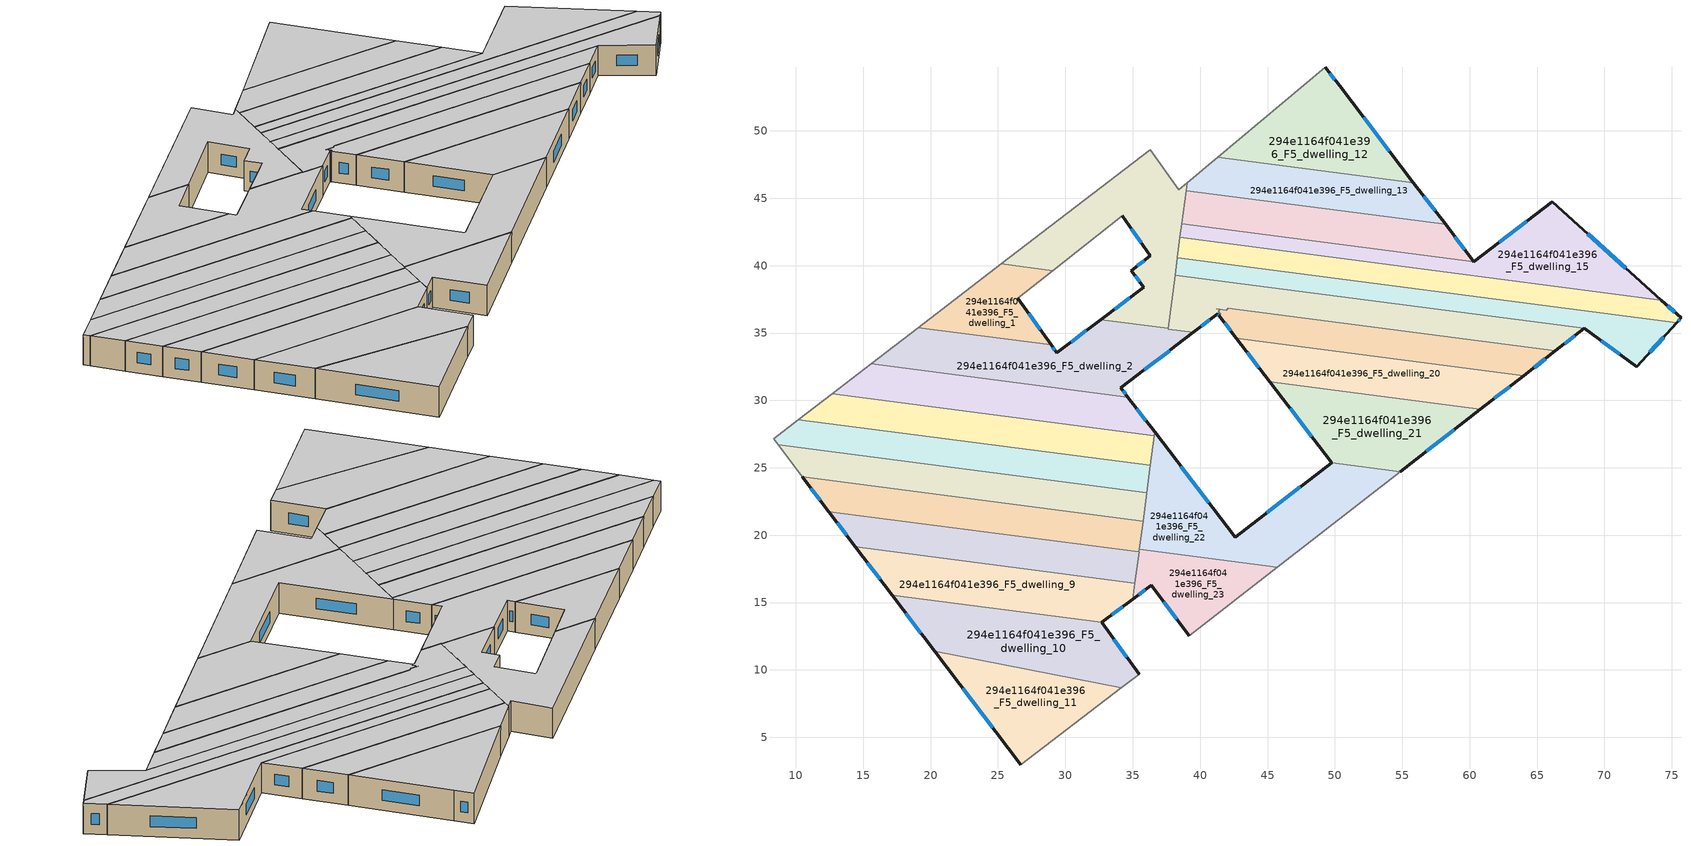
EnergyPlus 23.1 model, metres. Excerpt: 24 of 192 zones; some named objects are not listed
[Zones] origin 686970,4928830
294e1164f041e396_F5_dwelling_0
 floor to 294e1164f041e396_F4_dwelling_0 (EU_floor_Construction): 39.03,46.15 37.62,35.34 32.63,35.99 35.83,38.4 34.88,39.63 36.31,40.73 34.22,43.69 29.07,39.63 25.25,40.13 36.32,48.61 38.42,45.63 z15
 wall outside (EU_wall_Construction): 34.22,43.69 36.31,40.73 34.88,39.63 35.83,38.4 32.63,35.99 z15:18
 wall adiabatic (EU_wall_Construction): 29.07,39.63 34.22,43.69 / 39.03,46.15 38.42,45.63 36.32,48.61 25.25,40.13 z15:18
 wall to 294e1164f041e396_F5_dwelling_1 (EU_wall_Construction): 25.25,40.13 29.07,39.63 z15:18
 wall to 294e1164f041e396_F5_dwelling_2 (EU_wall_Construction): 32.63,35.99 37.62,35.34 z15:18
 wall to 294e1164f041e396_F5_dwelling_18 (EU_wall_Construction): 37.62,35.34 38.14,39.3 z15:18
 wall to 294e1164f041e396_F5_dwelling_13 (EU_wall_Construction): 38.96,45.56 39.03,46.15 z15:18
 wall to 294e1164f041e396_F5_dwelling_14 (EU_wall_Construction): 38.64,43.12 38.96,45.56 z15:18
 wall to 294e1164f041e396_F5_dwelling_15 (EU_wall_Construction): 38.5,42.09 38.64,43.12 z15:18
 wall to 294e1164f041e396_F5_dwelling_16 (EU_wall_Construction): 38.31,40.59 38.5,42.09 z15:18
 wall to 294e1164f041e396_F5_dwelling_17 (EU_wall_Construction): 38.14,39.3 38.31,40.59 z15:18
 window (EU_Window_Construction): 35.19,39.23 35.52,38.8 / 35.84,40.38 35.34,39.99 / 34.9,42.73 35.63,41.7 / 34.79,37.62 33.67,36.78 z15.98:17.02
 ceiling to 294e1164f041e396_F6_dwelling_0 (EU_floor_Construction): 37.62,35.34 39.03,46.15 38.42,45.63 36.32,48.61 25.25,40.13 29.07,39.63 34.22,43.69 36.31,40.73 34.88,39.63 35.83,38.4 32.63,35.99 z18
294e1164f041e396_F5_dwelling_1
 floor to 294e1164f041e396_F4_dwelling_1 (EU_floor_Construction): 29.07,39.63 26.46,37.57 28.95,34.12 19.09,35.4 25.25,40.13 z15
 wall outside (EU_wall_Construction): 28.95,34.12 26.46,37.57 z15:18
 wall to 294e1164f041e396_F5_dwelling_2 (EU_wall_Construction): 19.09,35.4 28.95,34.12 z15:18
 wall adiabatic (EU_wall_Construction): 25.25,40.13 19.09,35.4 / 26.46,37.57 29.07,39.63 z15:18
 window (EU_Window_Construction): 28.14,35.24 27.27,36.45 z15.98:17.02
 ceiling to 294e1164f041e396_F6_dwelling_1 (EU_floor_Construction): 28.95,34.12 26.46,37.57 29.07,39.63 25.25,40.13 19.09,35.4 z18
294e1164f041e396_F5_dwelling_10
 floor to 294e1164f041e396_F4_dwelling_10 (EU_floor_Construction): 32.69,13.52 35.47,9.68 34.15,8.67 20.3,11.39 17.15,15.55 z15
 wall outside (EU_wall_Construction): 35.47,9.68 32.69,13.52 / 17.15,15.55 20.3,11.39 z15:18
 wall to 294e1164f041e396_F5_dwelling_9 (EU_wall_Construction): 32.69,13.52 17.15,15.55 z15:18
 wall adiabatic (EU_wall_Construction): 34.15,8.67 35.47,9.68 z15:18
 wall to 294e1164f041e396_F5_dwelling_11 (EU_wall_Construction): 20.3,11.39 34.15,8.67 z15:18
 window (EU_Window_Construction): 34.56,10.93 33.59,12.28 / 18.18,14.2 19.28,12.74 z15.98:17.02
 ceiling to 294e1164f041e396_F6_dwelling_10 (EU_floor_Construction): 35.47,9.68 32.69,13.52 17.15,15.55 20.3,11.39 34.15,8.67 z18
294e1164f041e396_F5_dwelling_11
 floor to 294e1164f041e396_F4_dwelling_11 (EU_floor_Construction): 34.15,8.67 26.7,2.95 20.3,11.39 z15
 wall outside (EU_wall_Construction): 20.3,11.39 26.7,2.95 z15:18
 wall adiabatic (EU_wall_Construction): 26.7,2.95 34.15,8.67 z15:18
 window (EU_Window_Construction): 22.38,8.65 24.62,5.7 z15.98:17.02
 ceiling to 294e1164f041e396_F6_dwelling_11 (EU_floor_Construction): 34.15,8.67 20.3,11.39 26.7,2.95 z18
294e1164f041e396_F5_dwelling_12
 floor to 294e1164f041e396_F4_dwelling_12 (EU_floor_Construction): 50.35,53.33 55.83,46.16 41.31,48.05 49.29,54.73 z15
 wall outside (EU_wall_Construction): 55.83,46.16 50.35,53.33 49.29,54.73 z15:18
 wall to 294e1164f041e396_F5_dwelling_13 (EU_wall_Construction): 41.31,48.05 55.83,46.16 z15:18
 wall adiabatic (EU_wall_Construction): 49.29,54.73 41.31,48.05 z15:18
 window (EU_Window_Construction): 50,53.79 49.63,54.28 / 54.05,48.49 52.13,51 z15.98:17.02
 ceiling to 294e1164f041e396_F6_dwelling_12 (EU_floor_Construction): 55.83,46.16 50.35,53.33 49.29,54.73 41.31,48.05 z18
294e1164f041e396_F5_dwelling_13
 floor to 294e1164f041e396_F4_dwelling_13 (EU_floor_Construction): 55.83,46.16 58.2,43.05 38.96,45.56 39.03,46.15 41.31,48.05 z15
 wall outside (EU_wall_Construction): 58.2,43.05 55.83,46.16 z15:18
 wall to 294e1164f041e396_F5_dwelling_14 (EU_wall_Construction): 38.96,45.56 58.2,43.05 z15:18
 wall adiabatic (EU_wall_Construction): 41.31,48.05 39.03,46.15 z15:18
 window (EU_Window_Construction): 57.43,44.07 56.6,45.15 z15.98:17.02
 ceiling to 294e1164f041e396_F6_dwelling_13 (EU_floor_Construction): 58.2,43.05 55.83,46.16 41.31,48.05 39.03,46.15 38.96,45.56 z18
294e1164f041e396_F5_dwelling_14
 floor to 294e1164f041e396_F4_dwelling_14 (EU_floor_Construction): 58.2,43.05 60.32,40.29 38.64,43.12 38.96,45.56 z15
 wall outside (EU_wall_Construction): 60.32,40.29 58.2,43.05 z15:18
 wall to 294e1164f041e396_F5_dwelling_15 (EU_wall_Construction): 38.64,43.12 60.32,40.29 z15:18
 window (EU_Window_Construction): 59.63,41.19 58.89,42.16 z15.98:17.02
 ceiling to 294e1164f041e396_F6_dwelling_14 (EU_floor_Construction): 60.32,40.29 58.2,43.05 38.96,45.56 38.64,43.12 z18
294e1164f041e396_F5_dwelling_15
 floor to 294e1164f041e396_F4_dwelling_15 (EU_floor_Construction): 74.22,37.44 38.5,42.09 38.64,43.12 60.32,40.29 66.12,44.74 z15
 wall outside (EU_wall_Construction): 74.22,37.44 66.12,44.74 60.32,40.29 z15:18
 wall to 294e1164f041e396_F5_dwelling_16 (EU_wall_Construction): 38.5,42.09 74.22,37.44 z15:18
 window (EU_Window_Construction): 64.23,43.3 62.2,41.74 / 71.58,39.81 68.75,42.37 z15.98:17.02
 ceiling to 294e1164f041e396_F6_dwelling_15 (EU_floor_Construction): 74.22,37.44 66.12,44.74 60.32,40.29 38.64,43.12 38.5,42.09 z18
294e1164f041e396_F5_dwelling_16
 floor to 294e1164f041e396_F4_dwelling_16 (EU_floor_Construction): 74.22,37.44 75.68,36.12 75.35,35.76 38.31,40.59 38.5,42.09 z15
 wall outside (EU_wall_Construction): 75.35,35.76 75.68,36.12 74.22,37.44 z15:18
 wall to 294e1164f041e396_F5_dwelling_17 (EU_wall_Construction): 38.31,40.59 75.35,35.76 z15:18
 window (EU_Window_Construction): 75.2,36.55 74.69,37.01 / 75.46,35.88 75.57,36.01 z15.98:17.02
 ceiling to 294e1164f041e396_F6_dwelling_16 (EU_floor_Construction): 75.35,35.76 75.68,36.12 74.22,37.44 38.5,42.09 38.31,40.59 z18
294e1164f041e396_F5_dwelling_17
 floor to 294e1164f041e396_F4_dwelling_17 (EU_floor_Construction): 75.35,35.76 72.4,32.49 68.51,35.34 38.14,39.3 38.31,40.59 z15
 wall outside (EU_wall_Construction): 68.51,35.34 72.4,32.49 75.35,35.76 z15:18
 wall to 294e1164f041e396_F5_dwelling_18 (EU_wall_Construction): 38.14,39.3 68.51,35.34 z15:18
 window (EU_Window_Construction): 73.36,33.56 74.39,34.7 / 69.77,34.42 71.13,33.42 z15.98:17.02
 ceiling to 294e1164f041e396_F6_dwelling_17 (EU_floor_Construction): 72.4,32.49 75.35,35.76 38.31,40.59 38.14,39.3 68.51,35.34 z18
294e1164f041e396_F5_dwelling_18
 floor to 294e1164f041e396_F4_dwelling_18 (EU_floor_Construction): 68.51,35.34 66.36,33.67 42.09,36.83 41.92,36.7 41.21,36.79 41.5,36.76 41.34,36.63 41.52,36.39 41.4,36.3 41.31,36.42 39.5,35.04 37.62,35.29 38.14,39.3 z15
 wall outside (EU_wall_Construction): 39.5,35.04 41.31,36.42 41.4,36.3 / 66.36,33.67 68.51,35.34 z15:18
 wall to 294e1164f041e396_F5_dwelling_2 (EU_wall_Construction): 37.62,35.34 37.62,35.29 39.5,35.04 z15:18
 wall to 294e1164f041e396_F5_dwelling_19 (EU_wall_Construction): 41.4,36.3 41.52,36.39 41.34,36.63 41.5,36.76 / 41.21,36.79 41.92,36.7 42.09,36.83 66.36,33.67 / 41.21,36.79 41.5,36.76 z15:18
 window (EU_Window_Construction): 40.09,35.49 40.72,35.97 / 67.06,34.21 67.81,34.8 / 41.34,36.38 41.37,36.34 z15.98:17.02
 ceiling to 294e1164f041e396_F6_dwelling_18 (EU_floor_Construction): 68.51,35.34 38.14,39.3 37.62,35.29 39.5,35.04 41.31,36.42 41.4,36.3 41.52,36.39 41.34,36.63 41.5,36.76 41.21,36.79 41.92,36.7 42.09,36.83 66.36,33.67 z18
294e1164f041e396_F5_dwelling_19
 floor to 294e1164f041e396_F4_dwelling_19 (EU_floor_Construction): 66.36,33.67 64.01,31.85 42.68,34.63 41.4,36.3 41.52,36.39 41.34,36.63 41.5,36.76 41.21,36.79 41.92,36.7 42.09,36.83 z15
 wall outside (EU_wall_Construction): 64.01,31.85 66.36,33.67 / 41.4,36.3 42.68,34.63 z15:18
 wall to 294e1164f041e396_F5_dwelling_20 (EU_wall_Construction): 42.68,34.63 64.01,31.85 z15:18
 window (EU_Window_Construction): 64.78,32.44 65.6,33.08 / 41.82,35.76 42.26,35.17 z15.98:17.02
 ceiling to 294e1164f041e396_F6_dwelling_19 (EU_floor_Construction): 66.36,33.67 42.09,36.83 41.92,36.7 41.21,36.79 41.5,36.76 41.34,36.63 41.52,36.39 41.4,36.3 42.68,34.63 64.01,31.85 z18
294e1164f041e396_F5_dwelling_2
 floor to 294e1164f041e396_F4_dwelling_2 (EU_floor_Construction): 39.5,35.04 34.12,30.92 34.64,30.24 15.59,32.72 19.09,35.4 28.95,34.12 29.37,33.53 32.63,35.99 37.62,35.34 37.62,35.29 z15
 wall outside (EU_wall_Construction): 34.64,30.24 34.12,30.92 39.5,35.04 / 32.63,35.99 29.37,33.53 28.95,34.12 z15:18
 wall to 294e1164f041e396_F5_dwelling_3 (EU_wall_Construction): 15.59,32.72 34.64,30.24 z15:18
 wall adiabatic (EU_wall_Construction): 19.09,35.4 15.59,32.72 z15:18
 window (EU_Window_Construction): 35.87,32.26 37.75,33.7 / 34.47,30.46 34.29,30.7 / 29.23,33.72 29.08,33.93 / 31.57,35.19 30.43,34.33 z15.98:17.02
 ceiling to 294e1164f041e396_F6_dwelling_2 (EU_floor_Construction): 39.5,35.04 37.62,35.29 37.62,35.34 32.63,35.99 29.37,33.53 28.95,34.12 19.09,35.4 15.59,32.72 34.64,30.24 34.12,30.92 z18
294e1164f041e396_F5_dwelling_20
 floor to 294e1164f041e396_F4_dwelling_20 (EU_floor_Construction): 64.01,31.85 60.78,29.33 45.18,31.37 42.68,34.63 z15
 wall outside (EU_wall_Construction): 60.78,29.33 64.01,31.85 / 42.68,34.63 45.18,31.37 z15:18
 wall to 294e1164f041e396_F5_dwelling_21 (EU_wall_Construction): 45.18,31.37 60.78,29.33 z15:18
 window (EU_Window_Construction): 61.83,30.15 62.96,31.03 / 43.49,33.57 44.37,32.43 z15.98:17.02
 ceiling to 294e1164f041e396_F6_dwelling_20 (EU_floor_Construction): 64.01,31.85 42.68,34.63 45.18,31.37 60.78,29.33 z18
294e1164f041e396_F5_dwelling_21
 floor to 294e1164f041e396_F4_dwelling_21 (EU_floor_Construction): 60.78,29.33 54.83,24.71 49.78,25.37 45.18,31.37 z15
 wall outside (EU_wall_Construction): 54.83,24.71 60.78,29.33 / 45.18,31.37 49.78,25.37 z15:18
 wall to 294e1164f041e396_F5_dwelling_22 (EU_wall_Construction): 49.78,25.37 54.83,24.71 z15:18
 window (EU_Window_Construction): 56.77,26.21 58.85,27.83 / 46.67,29.42 48.28,27.32 z15.98:17.02
 ceiling to 294e1164f041e396_F6_dwelling_21 (EU_floor_Construction): 60.78,29.33 45.18,31.37 49.78,25.37 54.83,24.71 z18
294e1164f041e396_F5_dwelling_22
 floor to 294e1164f041e396_F4_dwelling_22 (EU_floor_Construction): 54.83,24.71 45.71,17.61 35.49,18.94 36.62,27.66 42.6,19.86 49.78,25.37 z15
 wall outside (EU_wall_Construction): 49.78,25.37 42.6,19.86 36.62,27.66 z15:18
 wall adiabatic (EU_wall_Construction): 45.71,17.61 54.83,24.71 z15:18
 wall to 294e1164f041e396_F5_dwelling_23 (EU_wall_Construction): 35.49,18.94 45.71,17.61 z15:18
 wall to 294e1164f041e396_F5_dwelling_4 (EU_wall_Construction): 36.59,27.39 36.3,25.18 z15:18
 wall to 294e1164f041e396_F5_dwelling_3 (EU_wall_Construction): 36.62,27.66 36.59,27.39 z15:18
 wall to 294e1164f041e396_F5_dwelling_5 (EU_wall_Construction): 36.3,25.18 36.04,23.14 z15:18
 wall to 294e1164f041e396_F5_dwelling_6 (EU_wall_Construction): 36.03,23.14 35.76,21.04 z15:18
 wall to 294e1164f041e396_F5_dwelling_7 (EU_wall_Construction): 35.76,21.04 35.49,18.94 z15:18
 window (EU_Window_Construction): 40.65,22.4 38.57,25.12 / 47.44,23.58 44.93,21.65 z15.98:17.02
 ceiling to 294e1164f041e396_F6_dwelling_22 (EU_floor_Construction): 54.83,24.71 49.78,25.37 42.6,19.86 36.62,27.66 35.49,18.94 45.71,17.61 z18
294e1164f041e396_F5_dwelling_23
 floor to 294e1164f041e396_F4_dwelling_23 (EU_floor_Construction): 45.71,17.61 39.19,12.53 36.37,16.28 35.01,15.27 35.49,18.94 z15
 wall outside (EU_wall_Construction): 35.01,15.27 36.37,16.28 39.19,12.53 z15:18
 wall adiabatic (EU_wall_Construction): 39.19,12.53 45.71,17.61 z15:18
 wall to 294e1164f041e396_F5_dwelling_8 (EU_wall_Construction): 35.46,18.76 35.16,16.44 z15:18
 wall to 294e1164f041e396_F5_dwelling_7 (EU_wall_Construction): 35.49,18.94 35.46,18.76 z15:18
 wall to 294e1164f041e396_F5_dwelling_9 (EU_wall_Construction): 35.16,16.44 35.01,15.27 z15:18
 window (EU_Window_Construction): 37.28,15.06 38.27,13.75 / 35.45,15.6 35.93,15.95 z15.98:17.02
 ceiling to 294e1164f041e396_F6_dwelling_23 (EU_floor_Construction): 45.71,17.61 35.49,18.94 35.01,15.27 36.37,16.28 39.19,12.53 z18
294e1164f041e396_F5_dwelling_3
 floor to 294e1164f041e396_F4_dwelling_3 (EU_floor_Construction): 34.64,30.24 36.62,27.66 36.59,27.39 12.69,30.5 15.59,32.72 z15
 wall outside (EU_wall_Construction): 36.62,27.66 34.64,30.24 z15:18
 wall to 294e1164f041e396_F5_dwelling_4 (EU_wall_Construction): 12.69,30.5 36.59,27.39 z15:18
 wall adiabatic (EU_wall_Construction): 15.59,32.72 12.69,30.5 z15:18
 window (EU_Window_Construction): 35.98,28.5 35.29,29.4 z15.98:17.02
 ceiling to 294e1164f041e396_F6_dwelling_3 (EU_floor_Construction): 36.59,27.39 36.62,27.66 34.64,30.24 15.59,32.72 12.69,30.5 z18
294e1164f041e396_F5_dwelling_4
 floor to 294e1164f041e396_F4_dwelling_4 (EU_floor_Construction): 36.59,27.39 36.3,25.18 10.19,28.58 12.69,30.5 z15
 wall to 294e1164f041e396_F5_dwelling_5 (EU_wall_Construction): 10.19,28.58 36.3,25.18 z15:18
 wall adiabatic (EU_wall_Construction): 12.69,30.5 10.19,28.58 z15:18
 ceiling to 294e1164f041e396_F6_dwelling_4 (EU_floor_Construction): 36.3,25.18 36.59,27.39 12.69,30.5 10.19,28.58 z18
294e1164f041e396_F5_dwelling_5
 floor to 294e1164f041e396_F4_dwelling_5 (EU_floor_Construction): 36.3,25.18 36.04,23.14 8.7,26.7 8.35,27.16 10.19,28.58 z15
 wall to 294e1164f041e396_F5_dwelling_6 (EU_wall_Construction): 8.7,26.7 36.04,23.14 z15:18
 wall adiabatic (EU_wall_Construction): 10.19,28.58 8.35,27.16 8.7,26.7 z15:18
 ceiling to 294e1164f041e396_F6_dwelling_5 (EU_floor_Construction): 36.04,23.14 36.3,25.18 10.19,28.58 8.35,27.16 8.7,26.7 z18
294e1164f041e396_F5_dwelling_6
 floor to 294e1164f041e396_F4_dwelling_6 (EU_floor_Construction): 36.04,23.14 35.76,21.04 10.49,24.33 8.7,26.7 z15
 wall to 294e1164f041e396_F5_dwelling_7 (EU_wall_Construction): 10.49,24.33 35.76,21.04 z15:18
 wall adiabatic (EU_wall_Construction): 8.7,26.7 10.49,24.33 z15:18
 ceiling to 294e1164f041e396_F6_dwelling_6 (EU_floor_Construction): 35.76,21.04 36.04,23.14 8.7,26.7 10.49,24.33 z18
294e1164f041e396_F5_dwelling_7
 floor to 294e1164f041e396_F4_dwelling_7 (EU_floor_Construction): 35.76,21.04 35.46,18.76 12.45,21.75 10.49,24.33 z15
 wall outside (EU_wall_Construction): 10.49,24.33 12.45,21.75 z15:18
 wall to 294e1164f041e396_F5_dwelling_8 (EU_wall_Construction): 12.45,21.75 35.46,18.76 z15:18
 window (EU_Window_Construction): 11.13,23.49 11.81,22.59 z15.98:17.02
 ceiling to 294e1164f041e396_F6_dwelling_7 (EU_floor_Construction): 35.46,18.76 35.76,21.04 10.49,24.33 12.45,21.75 z18
294e1164f041e396_F5_dwelling_8
 floor to 294e1164f041e396_F4_dwelling_8 (EU_floor_Construction): 35.46,18.76 35.16,16.44 14.43,19.14 12.45,21.75 z15
 wall outside (EU_wall_Construction): 12.45,21.75 14.43,19.14 z15:18
 wall to 294e1164f041e396_F5_dwelling_9 (EU_wall_Construction): 14.43,19.14 35.16,16.44 z15:18
 window (EU_Window_Construction): 13.09,20.91 13.78,19.99 z15.98:17.02
 ceiling to 294e1164f041e396_F6_dwelling_8 (EU_floor_Construction): 35.16,16.44 35.46,18.76 12.45,21.75 14.43,19.14 z18
294e1164f041e396_F5_dwelling_9
 floor to 294e1164f041e396_F4_dwelling_9 (EU_floor_Construction): 35.16,16.44 35.01,15.27 32.69,13.52 17.15,15.55 14.43,19.14 z15
 wall outside (EU_wall_Construction): 32.69,13.52 35.01,15.27 / 14.43,19.14 17.15,15.55 z15:18
 window (EU_Window_Construction): 33.44,14.09 34.25,14.7 / 15.31,17.97 16.27,16.72 z15.98:17.02
 ceiling to 294e1164f041e396_F6_dwelling_9 (EU_floor_Construction): 35.01,15.27 35.16,16.44 14.43,19.14 17.15,15.55 32.69,13.52 z18
[Building]
EU S2 Campaign: North Axis=0; Terrain=City; Solar Distribution=FullExterior
[Site:Location]
Bologna: Latitude=44.5; Longitude=11.25; Time Zone=1; Elevation=37
[SizingPeriod:WeatherFileDays]
AnnualSizingPeriod: Begin Month=1; Begin Day of Month=1; End Month=12; End Day of Month=31; Day of Week for Start Day=Monday; Use Weather File Daylight Saving Period=No; Use Weather File Rain and Snow Indicators=No
[MATERIAL]
EU_InternalMass_Material: Roughness=MediumRough; Thickness=0.1; Conductivity=1; Density=1800; Specific Heat=900; Thermal Absorptance=0.9; Solar Absorptance=0.7; Visible Absorptance=0.7
[MATERIAL:NOMASS] Roughness=MediumRough; Thermal Absorptance=0.9; Solar Absorptance=0.7; Visible Absorptance=0.7
Name | Thermal Resistance
EU_wall_NoMass | 0.905828
EU_floor_NoMass | 0.67114
[WINDOWMATERIAL:SIMPLEGLAZINGSYSTEM]
EU_Window_SimpleGlazing: UFactor=4.52486; Solar Heat Gain Coefficient=0.85; Visible Transmittance=0.85
[CONSTRUCTION]
EU_wall_Construction: EU_wall_NoMass
EU_floor_Construction: EU_floor_NoMass
EU_Window_Construction: EU_Window_SimpleGlazing
EU_InternalMass_Construction: EU_InternalMass_Material
[ZONE] Type=1; Multiplier=1; Ceiling Height=autocalculate; Floor Area=autocalculate; Part of Total Floor Area=Yes
Name | Volume
294e1164f041e396_F5_dwelling_0 | 201.147
294e1164f041e396_F5_dwelling_1 | 92.1636
294e1164f041e396_F5_dwelling_10 | 193.881
294e1164f041e396_F5_dwelling_11 | 149.203
294e1164f041e396_F5_dwelling_12 | 167.979
294e1164f041e396_F5_dwelling_13 | 143.498
294e1164f041e396_F5_dwelling_14 | 152.683
294e1164f041e396_F5_dwelling_15 | 207.679
294e1164f041e396_F5_dwelling_16 | 168.046
294e1164f041e396_F5_dwelling_17 | 164.237
294e1164f041e396_F5_dwelling_18 | 191.046
294e1164f041e396_F5_dwelling_19 | 148.641
294e1164f041e396_F5_dwelling_2 | 217.083
294e1164f041e396_F5_dwelling_20 | 162.554
294e1164f041e396_F5_dwelling_21 | 167.473
294e1164f041e396_F5_dwelling_22 | 232.667
294e1164f041e396_F5_dwelling_23 | 103.84
294e1164f041e396_F5_dwelling_3 | 168.272
294e1164f041e396_F5_dwelling_4 | 168.362
294e1164f041e396_F5_dwelling_5 | 168.348
294e1164f041e396_F5_dwelling_6 | 168.343
294e1164f041e396_F5_dwelling_7 | 168.298
294e1164f041e396_F5_dwelling_8 | 154.533
294e1164f041e396_F5_dwelling_9 | 179.933
[INTERNALMASS] Construction=EU_InternalMass_Construction
Name | Zone or ZoneList | Surface Area
294e1164f041e396_F5_dwelling_0_EU_InternalMass | 294e1164f041e396_F5_dwelling_0 | 67.047
294e1164f041e396_F5_dwelling_1_EU_InternalMass | 294e1164f041e396_F5_dwelling_1 | 30.7215
294e1164f041e396_F5_dwelling_2_EU_InternalMass | 294e1164f041e396_F5_dwelling_2 | 72.3656
294e1164f041e396_F5_dwelling_3_EU_InternalMass | 294e1164f041e396_F5_dwelling_3 | 56.0907
294e1164f041e396_F5_dwelling_4_EU_InternalMass | 294e1164f041e396_F5_dwelling_4 | 56.1206
294e1164f041e396_F5_dwelling_5_EU_InternalMass | 294e1164f041e396_F5_dwelling_5 | 56.1159
294e1164f041e396_F5_dwelling_6_EU_InternalMass | 294e1164f041e396_F5_dwelling_6 | 56.1145
294e1164f041e396_F5_dwelling_7_EU_InternalMass | 294e1164f041e396_F5_dwelling_7 | 56.0992
294e1164f041e396_F5_dwelling_8_EU_InternalMass | 294e1164f041e396_F5_dwelling_8 | 51.5111
294e1164f041e396_F5_dwelling_9_EU_InternalMass | 294e1164f041e396_F5_dwelling_9 | 59.9775
294e1164f041e396_F5_dwelling_10_EU_InternalMass | 294e1164f041e396_F5_dwelling_10 | 64.6275
294e1164f041e396_F5_dwelling_11_EU_InternalMass | 294e1164f041e396_F5_dwelling_11 | 49.7344
294e1164f041e396_F5_dwelling_12_EU_InternalMass | 294e1164f041e396_F5_dwelling_12 | 55.9928
294e1164f041e396_F5_dwelling_13_EU_InternalMass | 294e1164f041e396_F5_dwelling_13 | 47.8324
294e1164f041e396_F5_dwelling_14_EU_InternalMass | 294e1164f041e396_F5_dwelling_14 | 50.8943
294e1164f041e396_F5_dwelling_15_EU_InternalMass | 294e1164f041e396_F5_dwelling_15 | 69.2234
294e1164f041e396_F5_dwelling_16_EU_InternalMass | 294e1164f041e396_F5_dwelling_16 | 56.0151
294e1164f041e396_F5_dwelling_17_EU_InternalMass | 294e1164f041e396_F5_dwelling_17 | 54.7457
294e1164f041e396_F5_dwelling_18_EU_InternalMass | 294e1164f041e396_F5_dwelling_18 | 63.6818
294e1164f041e396_F5_dwelling_19_EU_InternalMass | 294e1164f041e396_F5_dwelling_19 | 49.547
294e1164f041e396_F5_dwelling_20_EU_InternalMass | 294e1164f041e396_F5_dwelling_20 | 54.1843
294e1164f041e396_F5_dwelling_21_EU_InternalMass | 294e1164f041e396_F5_dwelling_21 | 55.8245
294e1164f041e396_F5_dwelling_22_EU_InternalMass | 294e1164f041e396_F5_dwelling_22 | 77.5298
294e1164f041e396_F5_dwelling_23_EU_InternalMass | 294e1164f041e396_F5_dwelling_23 | 34.6207
[OTHEREQUIPMENT] Fuel Type=Electricity; Design Level Calculation Method=Watts/Area; Power per Zone Floor Area=1; Fraction Latent=0; Fraction Radiant=0; Fraction Lost=0; Carbon Dioxide Generation Rate=0; EndUse Subcategory=EU_Step8_InternalGains
Name | Zone or ZoneList or Space or SpaceList | Schedule
EU_Step8_InternalGain_294e1164f041e396_F5_dwelling_0_f000 | 294e1164f041e396_F5_dwelling_0 | EU_Step8_GainSchedule_294e1164f041e396_F5_dwelling_0_f000
EU_Step8_InternalGain_294e1164f041e396_F5_dwelling_1_f000 | 294e1164f041e396_F5_dwelling_1 | EU_Step8_GainSchedule_294e1164f041e396_F5_dwelling_1_f000
EU_Step8_InternalGain_294e1164f041e396_F5_dwelling_2_f000 | 294e1164f041e396_F5_dwelling_2 | EU_Step8_GainSchedule_294e1164f041e396_F5_dwelling_2_f000
EU_Step8_InternalGain_294e1164f041e396_F5_dwelling_3_f000 | 294e1164f041e396_F5_dwelling_3 | EU_Step8_GainSchedule_294e1164f041e396_F5_dwelling_3_f000
EU_Step8_InternalGain_294e1164f041e396_F5_dwelling_4_f000 | 294e1164f041e396_F5_dwelling_4 | EU_Step8_GainSchedule_294e1164f041e396_F5_dwelling_4_f000
EU_Step8_InternalGain_294e1164f041e396_F5_dwelling_5_f000 | 294e1164f041e396_F5_dwelling_5 | EU_Step8_GainSchedule_294e1164f041e396_F5_dwelling_5_f000
EU_Step8_InternalGain_294e1164f041e396_F5_dwelling_6_f000 | 294e1164f041e396_F5_dwelling_6 | EU_Step8_GainSchedule_294e1164f041e396_F5_dwelling_6_f000
EU_Step8_InternalGain_294e1164f041e396_F5_dwelling_7_f000 | 294e1164f041e396_F5_dwelling_7 | EU_Step8_GainSchedule_294e1164f041e396_F5_dwelling_7_f000
EU_Step8_InternalGain_294e1164f041e396_F5_dwelling_8_f000 | 294e1164f041e396_F5_dwelling_8 | EU_Step8_GainSchedule_294e1164f041e396_F5_dwelling_8_f000
EU_Step8_InternalGain_294e1164f041e396_F5_dwelling_9_f000 | 294e1164f041e396_F5_dwelling_9 | EU_Step8_GainSchedule_294e1164f041e396_F5_dwelling_9_f000
EU_Step8_InternalGain_294e1164f041e396_F5_dwelling_10_f000 | 294e1164f041e396_F5_dwelling_10 | EU_Step8_GainSchedule_294e1164f041e396_F5_dwelling_10_f000
EU_Step8_InternalGain_294e1164f041e396_F5_dwelling_11_f000 | 294e1164f041e396_F5_dwelling_11 | EU_Step8_GainSchedule_294e1164f041e396_F5_dwelling_11_f000
EU_Step8_InternalGain_294e1164f041e396_F5_dwelling_12_f000 | 294e1164f041e396_F5_dwelling_12 | EU_Step8_GainSchedule_294e1164f041e396_F5_dwelling_12_f000
EU_Step8_InternalGain_294e1164f041e396_F5_dwelling_13_f000 | 294e1164f041e396_F5_dwelling_13 | EU_Step8_GainSchedule_294e1164f041e396_F5_dwelling_13_f000
EU_Step8_InternalGain_294e1164f041e396_F5_dwelling_14_f000 | 294e1164f041e396_F5_dwelling_14 | EU_Step8_GainSchedule_294e1164f041e396_F5_dwelling_14_f000
EU_Step8_InternalGain_294e1164f041e396_F5_dwelling_15_f000 | 294e1164f041e396_F5_dwelling_15 | EU_Step8_GainSchedule_294e1164f041e396_F5_dwelling_15_f000
EU_Step8_InternalGain_294e1164f041e396_F5_dwelling_16_f000 | 294e1164f041e396_F5_dwelling_16 | EU_Step8_GainSchedule_294e1164f041e396_F5_dwelling_16_f000
EU_Step8_InternalGain_294e1164f041e396_F5_dwelling_17_f000 | 294e1164f041e396_F5_dwelling_17 | EU_Step8_GainSchedule_294e1164f041e396_F5_dwelling_17_f000
EU_Step8_InternalGain_294e1164f041e396_F5_dwelling_18_f000 | 294e1164f041e396_F5_dwelling_18 | EU_Step8_GainSchedule_294e1164f041e396_F5_dwelling_18_f000
EU_Step8_InternalGain_294e1164f041e396_F5_dwelling_19_f000 | 294e1164f041e396_F5_dwelling_19 | EU_Step8_GainSchedule_294e1164f041e396_F5_dwelling_19_f000
EU_Step8_InternalGain_294e1164f041e396_F5_dwelling_20_f000 | 294e1164f041e396_F5_dwelling_20 | EU_Step8_GainSchedule_294e1164f041e396_F5_dwelling_20_f000
EU_Step8_InternalGain_294e1164f041e396_F5_dwelling_21_f000 | 294e1164f041e396_F5_dwelling_21 | EU_Step8_GainSchedule_294e1164f041e396_F5_dwelling_21_f000
EU_Step8_InternalGain_294e1164f041e396_F5_dwelling_22_f000 | 294e1164f041e396_F5_dwelling_22 | EU_Step8_GainSchedule_294e1164f041e396_F5_dwelling_22_f000
EU_Step8_InternalGain_294e1164f041e396_F5_dwelling_23_f000 | 294e1164f041e396_F5_dwelling_23 | EU_Step8_GainSchedule_294e1164f041e396_F5_dwelling_23_f000
[ZONEVENTILATION:DESIGNFLOWRATE] Schedule=EU_AlwaysOn; Design Flow Rate Calculation Method=AirChanges/Hour; Air Changes per Hour=0.73129; Ventilation Type=Natural; Fan Pressure Rise=0; Fan Total Efficiency=1; Constant Term Coefficient=1; Temperature Term Coefficient=0; Velocity Term Coefficient=0; Velocity Squared Term Coefficient=0; Minimum Indoor Temperature=-100; Maximum Indoor Temperature=100; Delta Temperature=-100; Minimum Outdoor Temperature=-100; Maximum Outdoor Temperature=100; Maximum Wind Speed=40
Name | Zone or ZoneList or Space or SpaceList
EU_ConstantAir_294e1164f041e396_F5_dwelling_0 | 294e1164f041e396_F5_dwelling_0
EU_ConstantAir_294e1164f041e396_F5_dwelling_1 | 294e1164f041e396_F5_dwelling_1
EU_ConstantAir_294e1164f041e396_F5_dwelling_2 | 294e1164f041e396_F5_dwelling_2
EU_ConstantAir_294e1164f041e396_F5_dwelling_3 | 294e1164f041e396_F5_dwelling_3
EU_ConstantAir_294e1164f041e396_F5_dwelling_4 | 294e1164f041e396_F5_dwelling_4
EU_ConstantAir_294e1164f041e396_F5_dwelling_5 | 294e1164f041e396_F5_dwelling_5
EU_ConstantAir_294e1164f041e396_F5_dwelling_6 | 294e1164f041e396_F5_dwelling_6
EU_ConstantAir_294e1164f041e396_F5_dwelling_7 | 294e1164f041e396_F5_dwelling_7
EU_ConstantAir_294e1164f041e396_F5_dwelling_8 | 294e1164f041e396_F5_dwelling_8
EU_ConstantAir_294e1164f041e396_F5_dwelling_9 | 294e1164f041e396_F5_dwelling_9
EU_ConstantAir_294e1164f041e396_F5_dwelling_10 | 294e1164f041e396_F5_dwelling_10
EU_ConstantAir_294e1164f041e396_F5_dwelling_11 | 294e1164f041e396_F5_dwelling_11
EU_ConstantAir_294e1164f041e396_F5_dwelling_12 | 294e1164f041e396_F5_dwelling_12
EU_ConstantAir_294e1164f041e396_F5_dwelling_13 | 294e1164f041e396_F5_dwelling_13
EU_ConstantAir_294e1164f041e396_F5_dwelling_14 | 294e1164f041e396_F5_dwelling_14
EU_ConstantAir_294e1164f041e396_F5_dwelling_15 | 294e1164f041e396_F5_dwelling_15
EU_ConstantAir_294e1164f041e396_F5_dwelling_16 | 294e1164f041e396_F5_dwelling_16
EU_ConstantAir_294e1164f041e396_F5_dwelling_17 | 294e1164f041e396_F5_dwelling_17
EU_ConstantAir_294e1164f041e396_F5_dwelling_18 | 294e1164f041e396_F5_dwelling_18
EU_ConstantAir_294e1164f041e396_F5_dwelling_19 | 294e1164f041e396_F5_dwelling_19
EU_ConstantAir_294e1164f041e396_F5_dwelling_20 | 294e1164f041e396_F5_dwelling_20
EU_ConstantAir_294e1164f041e396_F5_dwelling_21 | 294e1164f041e396_F5_dwelling_21
EU_ConstantAir_294e1164f041e396_F5_dwelling_22 | 294e1164f041e396_F5_dwelling_22
EU_ConstantAir_294e1164f041e396_F5_dwelling_23 | 294e1164f041e396_F5_dwelling_23
[HVACTEMPLATE:ZONE:IDEALLOADSAIRSYSTEM] System Availability Schedule=EU_AlwaysOn; Maximum Heating Supply Air Temperature=50; Minimum Cooling Supply Air Temperature=13; Maximum Heating Supply Air Humidity Ratio=0.0156; Minimum Cooling Supply Air Humidity Ratio=0.0077; Heating Limit=NoLimit; Cooling Limit=NoLimit; Heating Availability Schedule=EU_AlwaysOn; Cooling Availability Schedule=EU_CoolingOff; Dehumidification Control Type=ConstantSensibleHeatRatio; Cooling Sensible Heat Ratio=0.7; Dehumidification Setpoint=60; Humidification Control Type=None; Humidification Setpoint=30; Outdoor Air Method=None; Outdoor Air Flow Rate per Person=0.00944; Outdoor Air Flow Rate per Zone Floor Area=0; Outdoor Air Flow Rate per Zone=0; Demand Controlled Ventilation Type=None; Outdoor Air Economizer Type=NoEconomizer; Heat Recovery Type=None; Sensible Heat Recovery Effectiveness=0.7; Latent Heat Recovery Effectiveness=0.65
Name | Template Thermostat
294e1164f041e396_F5_dwelling_0 | EU_HeatOnly_294e1164f041e396_F5_dwelling_0
294e1164f041e396_F5_dwelling_1 | EU_HeatOnly_294e1164f041e396_F5_dwelling_1
294e1164f041e396_F5_dwelling_2 | EU_HeatOnly_294e1164f041e396_F5_dwelling_2
294e1164f041e396_F5_dwelling_3 | EU_HeatOnly_294e1164f041e396_F5_dwelling_3
294e1164f041e396_F5_dwelling_4 | EU_HeatOnly_294e1164f041e396_F5_dwelling_4
294e1164f041e396_F5_dwelling_5 | EU_HeatOnly_294e1164f041e396_F5_dwelling_5
294e1164f041e396_F5_dwelling_6 | EU_HeatOnly_294e1164f041e396_F5_dwelling_6
294e1164f041e396_F5_dwelling_7 | EU_HeatOnly_294e1164f041e396_F5_dwelling_7
294e1164f041e396_F5_dwelling_8 | EU_HeatOnly_294e1164f041e396_F5_dwelling_8
294e1164f041e396_F5_dwelling_9 | EU_HeatOnly_294e1164f041e396_F5_dwelling_9
294e1164f041e396_F5_dwelling_10 | EU_HeatOnly_294e1164f041e396_F5_dwelling_10
294e1164f041e396_F5_dwelling_11 | EU_HeatOnly_294e1164f041e396_F5_dwelling_11
294e1164f041e396_F5_dwelling_12 | EU_HeatOnly_294e1164f041e396_F5_dwelling_12
294e1164f041e396_F5_dwelling_13 | EU_HeatOnly_294e1164f041e396_F5_dwelling_13
294e1164f041e396_F5_dwelling_14 | EU_HeatOnly_294e1164f041e396_F5_dwelling_14
294e1164f041e396_F5_dwelling_15 | EU_HeatOnly_294e1164f041e396_F5_dwelling_15
294e1164f041e396_F5_dwelling_16 | EU_HeatOnly_294e1164f041e396_F5_dwelling_16
294e1164f041e396_F5_dwelling_17 | EU_HeatOnly_294e1164f041e396_F5_dwelling_17
294e1164f041e396_F5_dwelling_18 | EU_HeatOnly_294e1164f041e396_F5_dwelling_18
294e1164f041e396_F5_dwelling_19 | EU_HeatOnly_294e1164f041e396_F5_dwelling_19
294e1164f041e396_F5_dwelling_20 | EU_HeatOnly_294e1164f041e396_F5_dwelling_20
294e1164f041e396_F5_dwelling_21 | EU_HeatOnly_294e1164f041e396_F5_dwelling_21
294e1164f041e396_F5_dwelling_22 | EU_HeatOnly_294e1164f041e396_F5_dwelling_22
294e1164f041e396_F5_dwelling_23 | EU_HeatOnly_294e1164f041e396_F5_dwelling_23
[SIZING:ZONE] Zone Cooling Design Supply Air Temperature Input Method=SupplyAirTemperature; Zone Cooling Design Supply Air Temperature=13; Zone Heating Design Supply Air Temperature Input Method=SupplyAirTemperature; Zone Heating Design Supply Air Temperature=50; Zone Cooling Design Supply Air Humidity Ratio=0.008; Zone Heating Design Supply Air Humidity Ratio=0.008; Cooling Design Air Flow Method=DesignDay; Cooling Design Air Flow Rate=0; Cooling Minimum Air Flow per Zone Floor Area=0.000762; Cooling Minimum Air Flow=0; Cooling Minimum Air Flow Fraction=0.2; Heating Design Air Flow Method=DesignDay; Heating Design Air Flow Rate=0; Heating Maximum Air Flow per Zone Floor Area=0.002032; Heating Maximum Air Flow=0.141576; Heating Maximum Air Flow Fraction=0.3; Account for Dedicated Outdoor Air System=No; Dedicated Outdoor Air System Control Strategy=NeutralSupplyAir; Dedicated Outdoor Air Low Setpoint Temperature for Design=autosize; Dedicated Outdoor Air High Setpoint Temperature for Design=autosize; Zone Load Sizing Method=Sensible Load Only No Latent Load; Zone Latent Cooling Design Supply Air Humidity Ratio Input Method=HumidityRatioDifference; Zone Cooling Design Supply Air Humidity Ratio Difference=0.005; Zone Latent Heating Design Supply Air Humidity Ratio Input Method=HumidityRatioDifference; Zone Humidification Design Supply Air Humidity Ratio Difference=0.005
294e1164f041e396_F5_dwelling_0; 294e1164f041e396_F5_dwelling_1; 294e1164f041e396_F5_dwelling_2; 294e1164f041e396_F5_dwelling_3; 294e1164f041e396_F5_dwelling_4; 294e1164f041e396_F5_dwelling_5; 294e1164f041e396_F5_dwelling_6; 294e1164f041e396_F5_dwelling_7; 294e1164f041e396_F5_dwelling_8; 294e1164f041e396_F5_dwelling_9; 294e1164f041e396_F5_dwelling_10; 294e1164f041e396_F5_dwelling_11; 294e1164f041e396_F5_dwelling_12; 294e1164f041e396_F5_dwelling_13; 294e1164f041e396_F5_dwelling_14; 294e1164f041e396_F5_dwelling_15; 294e1164f041e396_F5_dwelling_16; 294e1164f041e396_F5_dwelling_17; 294e1164f041e396_F5_dwelling_18; 294e1164f041e396_F5_dwelling_19; 294e1164f041e396_F5_dwelling_20; 294e1164f041e396_F5_dwelling_21; 294e1164f041e396_F5_dwelling_22; 294e1164f041e396_F5_dwelling_23
[SCHEDULE:CONSTANT]
Name | Hourly Value
EU_AlwaysOn | 1
EU_CoolingOff | 0
[SCHEDULE:FILE] Column Number=1; Rows to Skip at Top=0; Number of Hours of Data=8760; Column Separator=Comma; Interpolate to Timestep=No; Minutes per Item=60; Adjust Schedule for Daylight Savings=Yes
Name | File
EU_Step8_GainSchedule_294e1164f041e396_F5_dwelling_0_f000 | ../../schedules/294e1164f041e396/294e1164f041e396_F5_dwelling_0_f000_gain.csv
EU_Step8_GainSchedule_294e1164f041e396_F5_dwelling_1_f000 | ../../schedules/294e1164f041e396/294e1164f041e396_F5_dwelling_1_f000_gain.csv
EU_Step8_GainSchedule_294e1164f041e396_F5_dwelling_2_f000 | ../../schedules/294e1164f041e396/294e1164f041e396_F5_dwelling_2_f000_gain.csv
EU_Step8_GainSchedule_294e1164f041e396_F5_dwelling_3_f000 | ../../schedules/294e1164f041e396/294e1164f041e396_F5_dwelling_3_f000_gain.csv
EU_Step8_GainSchedule_294e1164f041e396_F5_dwelling_4_f000 | ../../schedules/294e1164f041e396/294e1164f041e396_F5_dwelling_4_f000_gain.csv
EU_Step8_GainSchedule_294e1164f041e396_F5_dwelling_5_f000 | ../../schedules/294e1164f041e396/294e1164f041e396_F5_dwelling_5_f000_gain.csv
EU_Step8_GainSchedule_294e1164f041e396_F5_dwelling_6_f000 | ../../schedules/294e1164f041e396/294e1164f041e396_F5_dwelling_6_f000_gain.csv
EU_Step8_GainSchedule_294e1164f041e396_F5_dwelling_7_f000 | ../../schedules/294e1164f041e396/294e1164f041e396_F5_dwelling_7_f000_gain.csv
EU_Step8_GainSchedule_294e1164f041e396_F5_dwelling_8_f000 | ../../schedules/294e1164f041e396/294e1164f041e396_F5_dwelling_8_f000_gain.csv
EU_Step8_GainSchedule_294e1164f041e396_F5_dwelling_9_f000 | ../../schedules/294e1164f041e396/294e1164f041e396_F5_dwelling_9_f000_gain.csv
EU_Step8_GainSchedule_294e1164f041e396_F5_dwelling_10_f000 | ../../schedules/294e1164f041e396/294e1164f041e396_F5_dwelling_10_f000_gain.csv
EU_Step8_GainSchedule_294e1164f041e396_F5_dwelling_11_f000 | ../../schedules/294e1164f041e396/294e1164f041e396_F5_dwelling_11_f000_gain.csv
EU_Step8_GainSchedule_294e1164f041e396_F5_dwelling_12_f000 | ../../schedules/294e1164f041e396/294e1164f041e396_F5_dwelling_12_f000_gain.csv
EU_Step8_GainSchedule_294e1164f041e396_F5_dwelling_13_f000 | ../../schedules/294e1164f041e396/294e1164f041e396_F5_dwelling_13_f000_gain.csv
EU_Step8_GainSchedule_294e1164f041e396_F5_dwelling_14_f000 | ../../schedules/294e1164f041e396/294e1164f041e396_F5_dwelling_14_f000_gain.csv
EU_Step8_GainSchedule_294e1164f041e396_F5_dwelling_15_f000 | ../../schedules/294e1164f041e396/294e1164f041e396_F5_dwelling_15_f000_gain.csv
EU_Step8_GainSchedule_294e1164f041e396_F5_dwelling_16_f000 | ../../schedules/294e1164f041e396/294e1164f041e396_F5_dwelling_16_f000_gain.csv
EU_Step8_GainSchedule_294e1164f041e396_F5_dwelling_17_f000 | ../../schedules/294e1164f041e396/294e1164f041e396_F5_dwelling_17_f000_gain.csv
EU_Step8_GainSchedule_294e1164f041e396_F5_dwelling_18_f000 | ../../schedules/294e1164f041e396/294e1164f041e396_F5_dwelling_18_f000_gain.csv
EU_Step8_GainSchedule_294e1164f041e396_F5_dwelling_19_f000 | ../../schedules/294e1164f041e396/294e1164f041e396_F5_dwelling_19_f000_gain.csv
EU_Step8_GainSchedule_294e1164f041e396_F5_dwelling_20_f000 | ../../schedules/294e1164f041e396/294e1164f041e396_F5_dwelling_20_f000_gain.csv
EU_Step8_GainSchedule_294e1164f041e396_F5_dwelling_21_f000 | ../../schedules/294e1164f041e396/294e1164f041e396_F5_dwelling_21_f000_gain.csv
EU_Step8_GainSchedule_294e1164f041e396_F5_dwelling_22_f000 | ../../schedules/294e1164f041e396/294e1164f041e396_F5_dwelling_22_f000_gain.csv
EU_Step8_GainSchedule_294e1164f041e396_F5_dwelling_23_f000 | ../../schedules/294e1164f041e396/294e1164f041e396_F5_dwelling_23_f000_gain.csv
